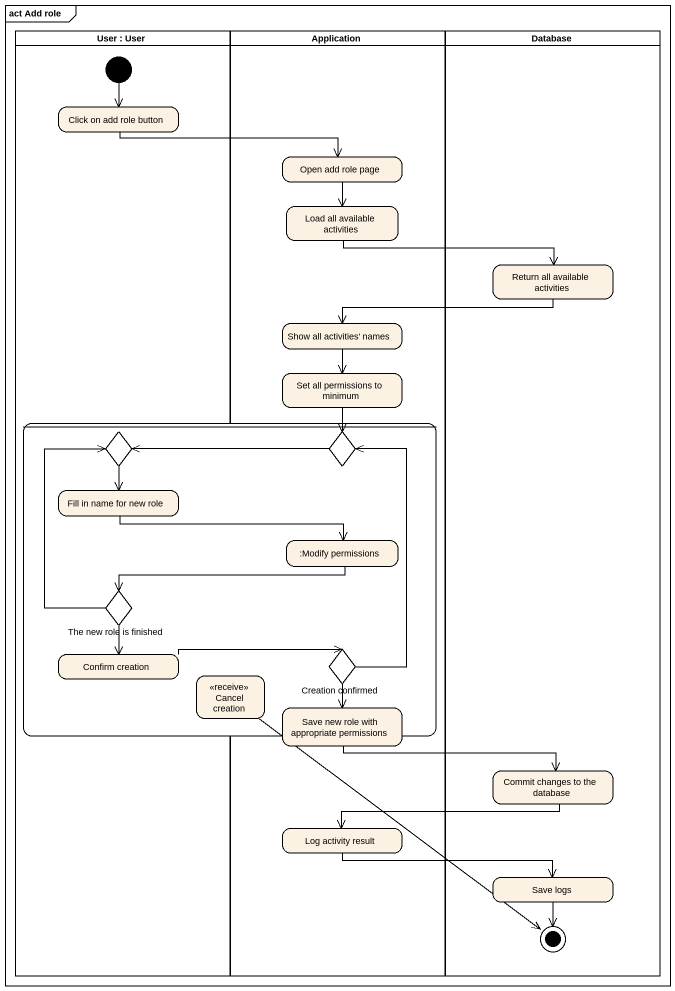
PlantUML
@startuml
mainframe act Add role
hide empty description
state "User : User" as User <<partition>> {
  state "Click on add role button" as Click_on_add_role_button
  [*] --> Click_on_add_role_button
}
state Application <<partition>> {
  state "Open add role page" as Open_add_role_page
  state "Load all available activities" as Load_all_available
  state "Show all activities' names" as Show_all_activities_names
  state "Set all permissions to minimum" as Set_all_permissions_to
  state "Save new role with appropriate permissions" as Save_new_role_with
  state "Log activity result" as Log_activity_result
}
state "Database" as Database_ <<partition>> {
  state "Return all available activities" as Return_all_available
  state "Commit changes to the database" as Commit_changes_to_the
  state "Save logs" as Save_logs
  state final1 <<end>>
}
state " " as state1 {
  state choice1 <<choice>>
  state choice2 <<choice>>
  state "Fill in name for new role" as Fill_in_name_for_new_role
  state ":Modify permissions" as Modify_permissions
  state "The new role is finished" as The_new_role_is_finished <<choice>>
  state "Confirm creation" as Confirm_creation
  state "Creation confirmed" as Creation_confirmed <<choice>>
  state "Cancel creation" as Cancel_creation <<receive>>
}
Click_on_add_role_button -right-> Open_add_role_page
Open_add_role_page --> Load_all_available
Load_all_available -right-> Return_all_available
Return_all_available -left-> Show_all_activities_names
Show_all_activities_names --> Set_all_permissions_to
Set_all_permissions_to --> choice2
choice1 --> Fill_in_name_for_new_role
choice2 -left-> choice1
Fill_in_name_for_new_role -right-> Modify_permissions
Modify_permissions -left-> The_new_role_is_finished
The_new_role_is_finished -up-> choice1
The_new_role_is_finished --> Confirm_creation
Confirm_creation -right-> Creation_confirmed
Creation_confirmed -up-> choice2
Creation_confirmed --> Save_new_role_with
Cancel_creation --> final1
Save_new_role_with -right-> Commit_changes_to_the
Commit_changes_to_the -left-> Log_activity_result
Log_activity_result -right-> Save_logs
Save_logs --> final1
@enduml
